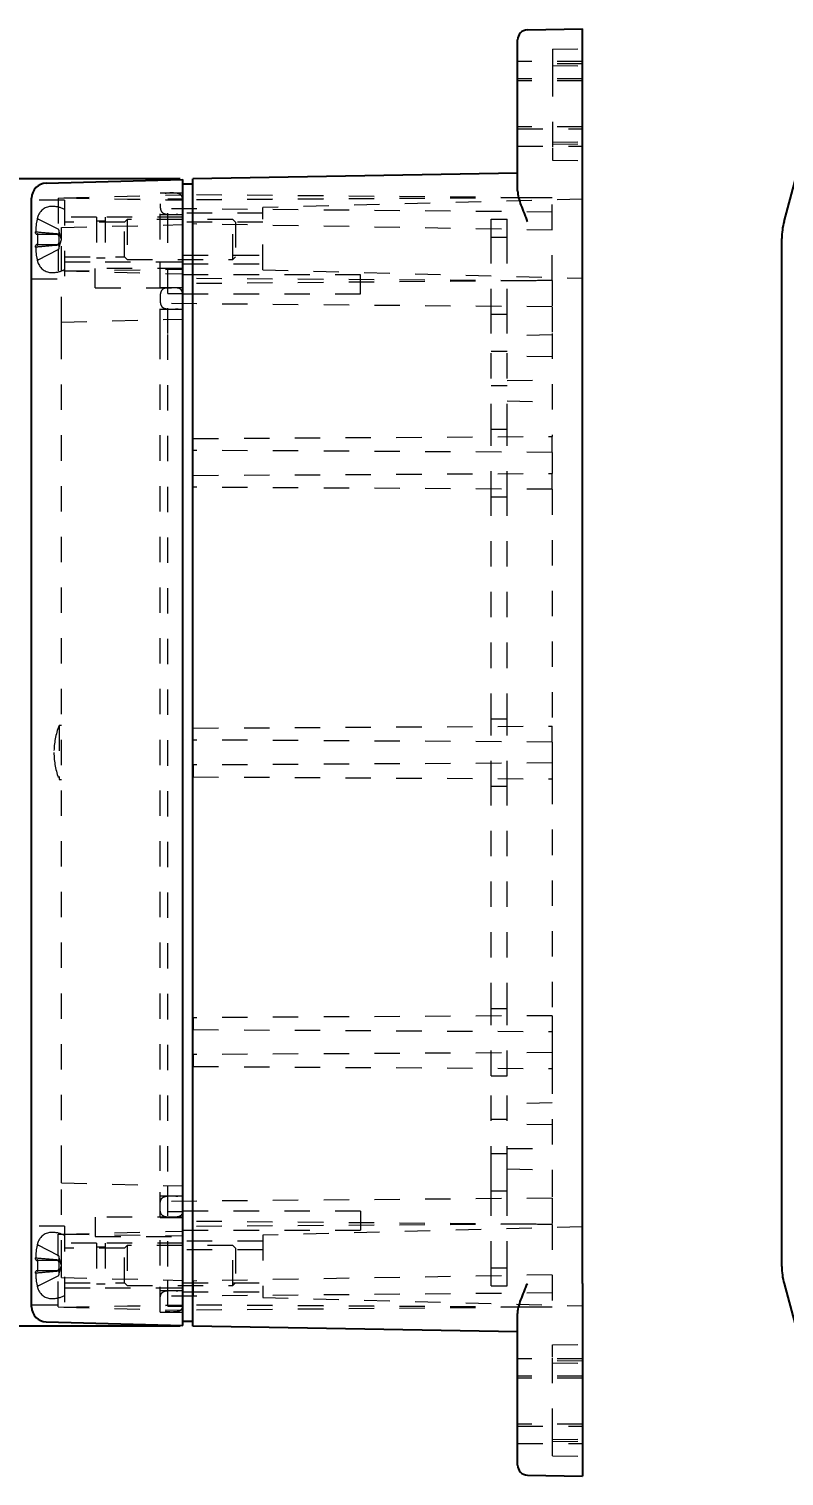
# Model space of a CAD drawing. Header units: inches. Extents: x 0.3 to 21.8, y 0.2 to 16.9.
# Drawn here: x 10.32 to 13.29, y 8.07 to 13.77 of the extents above; entities that cross this region are included whole.
import ezdxf

# ---------------------------------------------------------------- set-up
doc = ezdxf.new("R2010")
doc.units = ezdxf.units.IN
doc.header["$MEASUREMENT"] = 0
doc.linetypes.add('HIDDEN', pattern=[0.075, 0.05, -0.025])
doc.layers.add('SLD-0', color=7, linetype='Continuous')
doc.styles.add('SLDTEXTSTYLE1', font='TXT', dxfattribs={"width": 0.75})
doc.dimstyles.new('SLDDIMSTYLE0', dxfattribs={"dimtxt": 0.125, "dimasz": 0.13, "dimexe": 0, "dimexo": 0.0625, "dimgap": 0.03125, "dimtad": 0, "dimtih": 1, "dimtoh": 1, "dimdec": 3, "dimrnd": 1e-09, "dimzin": 12, "dimdsep": 46, "dimtxsty": 'SLDTEXTSTYLE1', "dimsah": 1, "dimcen": 0.09, "dimadec": 0, "dimazin": 3, "dimtfac": 1, "dimtdec": 3, "dimtofl": 0, "dimtmove": 0, "dimatfit": 3, "dimfxl": 0, "dimfrac": 2, "dimtolj": 1, "dimtzin": 12, "dimarcsym": 0})

# ---------------------------------------------------------------- blocks, each defined once
blk = doc.blocks.new('_D')
at = {"layer": 'SLD-0'}
for p, q in [((10.9137, 13.1825), (9.8096, 13.1825)), ((9.9346, 13.1825), (9.9346, 11.0966)), ((9.9346, 8.6585), (9.9346, 10.8727)), ((10.9137, 8.6585), (9.8096, 8.6585))]:
    blk.add_line(p, q, dxfattribs=at)
for centre, start, end in [((9.9252, 10.972), 153.4349, 206.5651), ((9.944, 10.972), 333.4349, 26.5651)]:
    blk.add_arc(centre, 0.2219, start, end, dxfattribs=at)
for points in [[(9.9346, 13.1825), (9.9146, 13.0525), (9.9546, 13.0525)], [(9.9346, 8.6585), (9.9546, 8.7885), (9.9146, 8.7885)]]:
    blk.add_solid(points, dxfattribs=at)
at = {"layer": 'SLD-0', "insert": (9.7268, 11.0339), "char_height": 0.125, "attachment_point": 1, "style": 'SLDTEXTSTYLE1'}
blk.add_mtext('4.524', dxfattribs=at)

msp = doc.modelspace()

# ---------------------------------------------------------------- linework, layer by layer
at = {"color": 7, "linetype": 'Continuous', "lineweight": 25}
for p, q in [((12.2819, 13.7693), (12.4991, 13.7731)), ((12.4991, 13.6272), (12.4991, 13.7731)), ((12.2432, 13.616), (12.2432, 13.7299)), ((12.2432, 13.1347), (12.2432, 13.616)), ((12.4991, 13.0145), (12.4991, 13.6272)), ((13.2931, 13.0145), (13.4572, 13.6272)), ((10.3858, 13.1652), (10.9243, 13.179)), ((10.9243, 12.943), (10.9243, 13.179)), ((12.2432, 13.2048), (10.9637, 13.1825)), ((10.9637, 12.9465), (10.9637, 13.1825)), ((10.9243, 13.1628), (10.9637, 13.1628)), ((10.3283, 12.943), (10.3283, 13.1063)), ((12.4991, 12.9465), (12.4991, 13.0145)), ((10.3283, 8.898), (10.3283, 12.943)), ((10.9243, 8.898), (10.9243, 12.943)), ((10.9637, 8.8945), (10.9637, 12.9465)), ((12.4991, 8.8945), (12.4991, 12.9465)), ((13.2841, 8.8945), (13.2841, 12.9465)), ((10.3283, 8.7348), (10.3283, 8.898)), ((10.9243, 8.662), (10.9243, 8.898)), ((10.9637, 8.6585), (10.9637, 8.8945)), ((12.4991, 8.8265), (12.4991, 8.8945)), ((12.4991, 8.8265), (12.4991, 8.2139)), ((13.2931, 8.8265), (13.4572, 8.2139)), ((10.3858, 8.6758), (10.9243, 8.662)), ((10.9243, 8.6782), (10.9637, 8.6782)), ((12.2432, 8.225), (12.2432, 8.7063)), ((12.2432, 8.6362), (10.9637, 8.6585)), ((12.2432, 8.1111), (12.2432, 8.225)), ((12.4991, 8.2139), (12.4991, 8.068)), ((12.2819, 8.0718), (12.4991, 8.068))]:
    msp.add_line(p, q, dxfattribs=at)
at = {"color": 7, "linetype": 'HIDDEN', "lineweight": 18}
for p, q in [((12.381, 13.6933), (12.4991, 13.6943)), ((12.381, 13.6933), (12.381, 13.6065)), ((12.4991, 13.6451), (12.2432, 13.6451)), ((12.4991, 13.6353), (12.381, 13.6363)), ((12.381, 13.6284), (12.4991, 13.6274)), ((12.381, 13.6065), (12.381, 13.3036)), ((12.4991, 13.5762), (12.2432, 13.5762)), ((12.4991, 13.5683), (12.2432, 13.5683)), ((12.4991, 13.3872), (12.2432, 13.3872)), ((12.2432, 13.3794), (12.4991, 13.3794)), ((12.2432, 13.3105), (12.4991, 13.3105)), ((12.381, 13.3272), (12.4991, 13.3282)), ((12.381, 13.3193), (12.4991, 13.3203)), ((12.381, 13.3036), (12.381, 13.2554)), ((12.381, 13.2554), (12.4991, 13.2543)), ((10.8343, 13.1264), (10.9243, 13.1264)), ((10.8343, 12.9435), (10.8343, 13.1264)), ((10.4583, 13.098), (10.3283, 13.098)), ((10.4333, 13.1064), (10.4554, 13.107)), ((10.4333, 13.1064), (10.4333, 12.8196)), ((10.4554, 13.107), (10.9243, 13.119)), ((10.4554, 13.107), (10.9243, 13.0979)), ((10.4554, 13.107), (10.9243, 13.0991)), ((10.4583, 13.098), (10.4583, 12.788)), ((10.8652, 13.1039), (10.9243, 13.1039)), ((10.8652, 12.9465), (10.8652, 13.1039)), ((12.2777, 13.1077), (10.9243, 13.1195)), ((12.2777, 13.1077), (10.9243, 13.0994)), ((12.2777, 13.1077), (10.9243, 13.0986)), ((12.4991, 13.1025), (11.2393, 13.0695)), ((11.2393, 12.8235), (11.2393, 13.0695)), ((12.3791, 13.1068), (12.2777, 13.1077)), ((12.3791, 12.7812), (12.3791, 13.1068)), ((10.354, 13.0227), (10.3537, 13.0229)), ((10.4335, 12.9831), (10.354, 13.0227)), ((10.5843, 13.0315), (10.4583, 13.0315)), ((10.6945, 13.0119), (10.4583, 13.0119)), ((10.5843, 13.0315), (10.5843, 12.8545)), ((10.6183, 13.0155), (10.5843, 13.0155)), ((10.6183, 13.0315), (10.6183, 12.8545)), ((10.9243, 13.0315), (10.6183, 13.0315)), ((10.7043, 13.0218), (10.6945, 13.0119)), ((10.6945, 12.8741), (10.6945, 13.0119)), ((10.7043, 13.0218), (10.7043, 12.8643)), ((11.1217, 13.0218), (10.7043, 13.0218)), ((10.8343, 13.0414), (10.9243, 13.0414)), ((12.3791, 13.0513), (10.8652, 13.0645)), ((11.2393, 13.0465), (10.9243, 13.0465)), ((11.2393, 13.0465), (10.9243, 13.0465)), ((11.2393, 13.0115), (10.9243, 13.0115)), ((10.9652, 13.0043), (10.9652, 13.0636)), ((11.1217, 12.8643), (11.1217, 13.0218)), ((11.1315, 13.0119), (11.1217, 13.0218)), ((11.1315, 13.0119), (11.1315, 12.8741)), ((12.1394, 13.0228), (12.2019, 13.0228)), ((12.1394, 12.9465), (12.1394, 13.0228)), ((12.2019, 12.9465), (12.2019, 13.0228)), ((10.3441, 12.9683), (10.3441, 12.9732)), ((10.4362, 12.9633), (10.3542, 12.9633)), ((10.4362, 12.9761), (10.4362, 12.9786)), ((10.4362, 12.9651), (10.4362, 12.9761)), ((10.446, 12.943), (10.4362, 12.973)), ((10.4362, 12.9633), (10.4362, 12.9651)), ((10.4362, 12.9628), (10.4362, 12.9633)), ((10.4362, 12.9233), (10.4362, 12.9628)), ((10.4463, 12.9898), (10.9243, 13.002)), ((10.4463, 12.9431), (10.4463, 12.9898)), ((12.3791, 12.9796), (10.9652, 13.0043)), ((12.1394, 12.9527), (12.2019, 12.9527)), ((10.3441, 12.9128), (10.3441, 12.9177)), ((10.354, 12.8633), (10.4335, 12.9029)), ((10.3542, 12.9227), (10.4362, 12.9227)), ((10.4362, 12.913), (10.446, 12.943)), ((10.4362, 12.9227), (10.4362, 12.9233)), ((10.4362, 12.9209), (10.4362, 12.9227)), ((10.4362, 12.9099), (10.4362, 12.9209)), ((10.4362, 12.9074), (10.4362, 12.9099)), ((10.4463, 12.6168), (10.4463, 12.9431)), ((10.8343, 12.7534), (10.8343, 12.9435)), ((10.8652, 12.7299), (10.8652, 12.9465)), ((12.1394, 12.6488), (12.1394, 12.9465)), ((12.2019, 12.6488), (12.2019, 12.9465)), ((10.354, 12.8633), (10.3537, 12.8631)), ((10.4583, 12.8741), (10.6945, 12.8741)), ((10.4583, 12.8545), (10.5843, 12.8545)), ((10.5843, 12.8705), (10.6183, 12.8705)), ((10.6183, 12.8545), (10.9243, 12.8545)), ((10.6945, 12.8741), (10.7043, 12.8643)), ((10.7043, 12.8643), (11.1217, 12.8643)), ((10.9243, 12.8816), (11.2393, 12.8816)), ((10.9243, 12.8465), (11.2393, 12.8465)), ((10.9243, 12.8465), (11.2393, 12.8465)), ((11.1217, 12.8643), (11.1315, 12.8741)), ((10.3283, 12.788), (10.4583, 12.788)), ((10.4554, 12.819), (10.9243, 12.8259)), ((10.4554, 12.819), (10.9243, 12.807)), ((10.5793, 12.752), (10.5793, 12.829)), ((10.9243, 12.829), (10.5793, 12.829)), ((11.6243, 12.8033), (10.9243, 12.8033)), ((12.2777, 12.7803), (10.9243, 12.7889)), ((12.2777, 12.7803), (10.9243, 12.7685)), ((11.2393, 12.8235), (12.4991, 12.7905)), ((11.6243, 12.7283), (11.6243, 12.8033)), ((12.3791, 12.7812), (12.3791, 12.6773)), ((10.5793, 12.752), (10.9243, 12.752)), ((10.8343, 12.7534), (10.9243, 12.7534)), ((10.8343, 12.57), (10.8343, 12.7534)), ((10.8652, 12.5725), (10.8652, 12.7299)), ((10.8652, 12.7299), (10.9243, 12.7299)), ((10.9243, 12.7283), (11.6243, 12.7283)), ((10.8343, 12.6684), (10.9243, 12.6684)), ((12.3791, 12.6773), (10.8652, 12.6905)), ((12.3791, 12.6773), (12.3791, 12.5725)), ((10.4463, 12.6168), (10.9243, 12.629)), ((10.4463, 12.57), (10.4463, 12.6168)), ((12.1394, 12.5725), (12.1394, 12.6488)), ((12.1394, 12.6488), (12.2019, 12.6488)), ((12.2019, 12.5725), (12.2019, 12.6488)), ((10.4463, 9.271), (10.4463, 12.57)), ((10.8343, 9.271), (10.8343, 12.57)), ((10.8652, 9.2685), (10.8652, 12.5725)), ((12.1394, 12.1954), (12.1394, 12.5725)), ((12.2019, 12.1954), (12.2019, 12.5725)), ((12.3791, 12.5671), (12.2019, 12.5624)), ((12.3791, 12.5725), (12.3791, 12.1664)), ((12.2019, 12.502), (12.1394, 12.502)), ((12.3791, 12.4804), (12.2019, 12.482)), ((12.2019, 12.387), (12.3791, 12.3885)), ((12.1394, 12.367), (12.2019, 12.367)), ((12.2019, 12.3065), (12.3791, 12.3019)), ((10.9652, 12.1585), (12.3791, 12.1664)), ((10.9652, 12.1115), (10.9652, 12.1585)), ((12.1394, 12.1954), (12.2019, 12.1954)), ((12.1394, 11.9291), (12.1394, 12.1954)), ((12.2019, 11.9291), (12.2019, 12.1954)), ((12.3791, 12.1036), (12.3791, 12.1664)), ((12.3791, 12.1036), (10.9652, 12.1115)), ((12.3791, 12.1036), (12.3791, 12.0209)), ((10.9652, 12.013), (12.3791, 12.0209)), ((10.9652, 11.966), (10.9652, 12.013)), ((12.3791, 11.9581), (12.3791, 12.0209)), ((12.3791, 11.9581), (10.9652, 11.966)), ((12.1394, 11.9291), (12.2019, 11.9291)), ((12.1394, 11.0536), (12.1394, 11.9291)), ((12.2019, 11.0536), (12.2019, 11.9291)), ((12.3791, 11.9581), (12.3791, 11.0246)), ((10.4363, 11.0265), (10.4363, 10.8145)), ((10.4463, 11.0265), (10.4363, 11.0265)), ((10.9652, 11.0167), (12.3791, 11.0246)), ((10.9652, 10.9697), (10.9652, 11.0167)), ((12.1394, 11.0536), (12.2019, 11.0536)), ((12.1394, 10.7874), (12.1394, 11.0536)), ((12.2019, 10.7874), (12.2019, 11.0536)), ((12.3791, 10.9618), (12.3791, 11.0246)), ((12.3791, 10.9618), (10.9652, 10.9697)), ((12.3791, 10.9618), (12.3791, 10.8792)), ((12.3791, 10.8792), (10.9652, 10.8713)), ((10.9652, 10.8713), (10.9652, 10.8243)), ((12.3791, 10.8792), (12.3791, 10.8164)), ((10.4363, 10.8145), (10.4463, 10.8145)), ((10.9652, 10.8243), (12.3791, 10.8164)), ((12.1394, 9.9119), (12.1394, 10.7874)), ((12.1394, 10.7874), (12.2019, 10.7874)), ((12.2019, 9.9119), (12.2019, 10.7874)), ((12.3791, 10.8164), (12.3791, 9.8829)), ((12.3791, 9.8829), (10.9652, 9.875)), ((10.9652, 9.875), (10.9652, 9.828)), ((12.1394, 9.9119), (12.2019, 9.9119)), ((12.1394, 9.6457), (12.1394, 9.9119)), ((12.2019, 9.6457), (12.2019, 9.9119)), ((12.3791, 9.8829), (12.3791, 9.8201)), ((10.9652, 9.828), (12.3791, 9.8201)), ((12.3791, 9.8201), (12.3791, 9.7375)), ((12.3791, 9.7375), (10.9652, 9.7296)), ((10.9652, 9.7296), (10.9652, 9.6826)), ((12.3791, 9.7375), (12.3791, 9.6747)), ((10.9652, 9.6826), (12.3791, 9.6747)), ((12.1394, 9.2685), (12.1394, 9.6457)), ((12.1394, 9.6457), (12.2019, 9.6457)), ((12.2019, 9.2685), (12.2019, 9.6457)), ((12.3791, 9.6747), (12.3791, 9.2685)), ((12.3791, 9.5391), (12.2019, 9.5345)), ((12.2019, 9.474), (12.1394, 9.474)), ((12.3791, 9.4525), (12.2019, 9.454)), ((12.2019, 9.359), (12.3791, 9.3606)), ((12.1394, 9.339), (12.2019, 9.339)), ((10.4463, 9.2242), (10.4463, 9.271)), ((10.8343, 9.0876), (10.8343, 9.271)), ((10.8652, 9.1111), (10.8652, 9.2685)), ((12.1394, 9.1922), (12.1394, 9.2685)), ((12.2019, 9.2786), (12.3791, 9.274)), ((12.2019, 9.1922), (12.2019, 9.2685)), ((12.3791, 9.2685), (12.3791, 9.1637)), ((10.4463, 9.2242), (10.9243, 9.212)), ((10.4463, 8.8979), (10.4463, 9.2242)), ((12.1394, 9.1922), (12.2019, 9.1922)), ((12.1394, 8.8945), (12.1394, 9.1922)), ((12.2019, 8.8945), (12.2019, 9.1922)), ((10.8343, 9.1726), (10.9243, 9.1726)), ((12.3791, 9.1637), (10.8652, 9.1505)), ((12.3791, 9.1637), (12.3791, 9.0598)), ((10.5793, 9.089), (10.5793, 9.012)), ((10.9243, 9.089), (10.5793, 9.089)), ((10.8343, 9.0876), (10.9243, 9.0876)), ((10.8343, 8.8975), (10.8343, 9.0876)), ((10.8652, 9.1111), (10.9243, 9.1111)), ((10.8652, 8.8945), (10.8652, 9.1111)), ((11.6243, 9.1127), (10.9243, 9.1127)), ((12.2777, 9.0607), (10.9243, 9.0725)), ((11.6243, 9.1127), (11.6243, 9.0377)), ((10.4583, 9.053), (10.3283, 9.053)), ((10.4333, 9.0214), (10.4554, 9.022)), ((10.4333, 8.7346), (10.4333, 9.0214)), ((10.4554, 9.022), (10.9243, 9.034)), ((10.4554, 9.022), (10.9243, 9.0151)), ((10.4583, 9.053), (10.4583, 8.743)), ((12.2777, 9.0607), (10.9243, 9.0521)), ((10.9243, 9.0377), (11.6243, 9.0377)), ((12.4991, 9.0505), (11.2393, 9.0175)), ((11.2393, 9.0175), (11.2393, 8.7715)), ((12.3791, 9.0598), (12.3791, 8.7342)), ((10.354, 8.9777), (10.3537, 8.9779)), ((10.4335, 8.9381), (10.354, 8.9777)), ((10.5843, 8.9865), (10.4583, 8.9865)), ((10.6945, 8.9669), (10.4583, 8.9669)), ((10.5793, 9.012), (10.9243, 9.012)), ((10.5843, 8.9865), (10.5843, 8.8095)), ((10.6183, 8.9705), (10.5843, 8.9705)), ((10.6183, 8.9865), (10.6183, 8.8095)), ((10.9243, 8.9865), (10.6183, 8.9865)), ((10.7043, 8.9768), (10.6945, 8.9669)), ((10.6945, 8.8291), (10.6945, 8.9669)), ((10.7043, 8.9768), (10.7043, 8.8193)), ((11.1217, 8.9768), (10.7043, 8.9768)), ((11.2393, 8.9945), (10.9243, 8.9945)), ((11.2393, 8.9945), (10.9243, 8.9945)), ((11.2393, 8.9595), (10.9243, 8.9595)), ((11.1217, 8.8193), (11.1217, 8.9768)), ((11.1315, 8.9669), (11.1217, 8.9768)), ((11.1315, 8.9669), (11.1315, 8.8291)), ((10.3441, 8.9233), (10.3441, 8.9282)), ((10.4362, 8.9183), (10.3542, 8.9183)), ((10.4362, 8.9311), (10.4362, 8.9336)), ((10.4362, 8.9201), (10.4362, 8.9311)), ((10.446, 8.898), (10.4362, 8.928)), ((10.4362, 8.9183), (10.4362, 8.9201)), ((10.4362, 8.9178), (10.4362, 8.9183)), ((10.4362, 8.8783), (10.4362, 8.9178)), ((10.3441, 8.8678), (10.3441, 8.8727)), ((10.354, 8.8183), (10.4335, 8.8579)), ((10.3542, 8.8777), (10.4362, 8.8777)), ((10.4362, 8.868), (10.446, 8.898)), ((10.4362, 8.8777), (10.4362, 8.8783)), ((10.4362, 8.8759), (10.4362, 8.8777)), ((10.4362, 8.8649), (10.4362, 8.8759)), ((10.4362, 8.8624), (10.4362, 8.8649)), ((10.4463, 8.8512), (10.4463, 8.8979)), ((10.4463, 8.8512), (10.9243, 8.839)), ((10.8343, 8.7146), (10.8343, 8.8975)), ((10.8652, 8.7371), (10.8652, 8.8945)), ((12.3791, 8.8614), (10.9652, 8.8368)), ((12.1394, 8.8182), (12.1394, 8.8945)), ((12.1394, 8.8883), (12.2019, 8.8883)), ((12.2019, 8.8182), (12.2019, 8.8945)), ((10.4583, 8.8291), (10.6945, 8.8291)), ((10.4583, 8.8095), (10.5843, 8.8095)), ((10.5843, 8.8255), (10.6183, 8.8255)), ((10.6183, 8.8095), (10.9243, 8.8095)), ((10.6945, 8.8291), (10.7043, 8.8193)), ((10.7043, 8.8193), (11.1217, 8.8193)), ((10.8343, 8.7996), (10.9243, 8.7996)), ((12.3791, 8.7897), (10.8652, 8.7765)), ((10.9243, 8.8296), (11.2393, 8.8296)), ((10.9243, 8.7945), (11.2393, 8.7945)), ((10.9243, 8.7945), (11.2393, 8.7945)), ((10.9652, 8.8368), (10.9652, 8.7774)), ((11.1217, 8.8193), (11.1315, 8.8291)), ((12.1394, 8.8182), (12.2019, 8.8182)), ((10.3283, 8.743), (10.4583, 8.743)), ((10.4333, 8.7346), (10.4554, 8.734)), ((10.4554, 8.734), (10.9243, 8.7431)), ((10.4554, 8.734), (10.9243, 8.7419)), ((10.4554, 8.734), (10.9243, 8.722)), ((10.8652, 8.7371), (10.9243, 8.7371)), ((12.2777, 8.7333), (10.9243, 8.7425)), ((12.2777, 8.7333), (10.9243, 8.7417)), ((12.2777, 8.7333), (10.9243, 8.7215)), ((11.2393, 8.7715), (12.4991, 8.7385)), ((12.3791, 8.7342), (12.2777, 8.7333)), ((10.8343, 8.7146), (10.9243, 8.7146)), ((12.381, 8.5857), (12.4991, 8.5867)), ((12.381, 8.5374), (12.381, 8.5857)), ((12.4991, 8.5306), (12.2432, 8.5306)), ((12.381, 8.2345), (12.381, 8.5374)), ((12.4991, 8.5207), (12.381, 8.5218)), ((12.381, 8.5139), (12.4991, 8.5128)), ((12.4991, 8.4617), (12.2432, 8.4617)), ((12.4991, 8.4538), (12.2432, 8.4538)), ((12.4991, 8.2727), (12.2432, 8.2727)), ((12.2432, 8.2648), (12.4991, 8.2648)), ((12.381, 8.1477), (12.381, 8.2345)), ((12.2432, 8.1959), (12.4991, 8.1959)), ((12.381, 8.2126), (12.4991, 8.2136)), ((12.381, 8.2047), (12.4991, 8.2058)), ((12.381, 8.1477), (12.4991, 8.1467))]:
    msp.add_line(p, q, dxfattribs=at)
at = {"color": 7, "linetype": 'HIDDEN', "lineweight": 18, "flags": 128}
for points in [[(10.3513, 12.9585), (10.3513, 12.9585), (10.3515, 12.9586)], [(10.3513, 12.9275), (10.3513, 12.9275), (10.3515, 12.9275)], [(10.3513, 8.8825), (10.3513, 8.8825), (10.3515, 8.8825)]]:
    msp.add_lwpolyline(points, dxfattribs=at)
at = {"color": 7, "linetype": 'Continuous', "lineweight": 25}
for centre, radius, start, end in [((12.2826, 13.7299), 0.0394, 91, 180), ((10.3873, 13.1063), 0.059, 91.466, 180), ((13.5469, 12.9465), 0.2628, 165, 180), ((13.5469, 8.8945), 0.2628, 180, 195), ((10.3873, 8.7348), 0.059, 180, 268.534), ((12.2826, 8.1111), 0.0394, 180, 269)]:
    msp.add_arc(centre, radius, start, end, dxfattribs=at)
at = {"color": 7, "linetype": 'HIDDEN', "lineweight": 18}
for centre, radius, start, end in [((10.4085, 13.0145), 0.0591, 90, 160.9738), ((10.4085, 12.9629), 0.1106, 63.285, 90), ((10.3559, 13.0274), 0.005, 162.8386, 243.5035), ((10.5016, 12.9824), 0.1575, 160.9738, 162.8275), ((10.3491, 12.9683), 0.005, 180, 270), ((10.4312, 12.9786), 0.005, 0, 63.5035), ((10.3491, 12.9177), 0.005, 90, 180), ((10.4312, 12.9074), 0.005, 296.4965, 0), ((10.3559, 12.8587), 0.005, 116.4965, 197.1827), ((10.5016, 12.9036), 0.1575, 197.1776, 199.0262), ((10.4085, 12.8716), 0.0591, 199.0262, 270), ((10.4085, 12.9231), 0.1106, 270, 296.715), ((10.7072, 10.9205), 0.2909, 158.6302, 180), ((10.7072, 10.9205), 0.2909, 180, 201.3698), ((10.4085, 8.9695), 0.0591, 90, 160.9738), ((10.4085, 8.9179), 0.1106, 63.285, 90), ((10.3559, 8.9824), 0.005, 162.8386, 243.5035), ((10.5016, 8.9374), 0.1575, 160.9738, 162.8275), ((10.3491, 8.9233), 0.005, 180, 270), ((10.4312, 8.9336), 0.005, 0, 63.5035), ((10.3491, 8.8727), 0.005, 90, 180), ((10.4312, 8.8624), 0.005, 296.4965, 0), ((10.3559, 8.8137), 0.005, 116.4965, 197.1827), ((10.5016, 8.8586), 0.1575, 197.1776, 199.0262), ((10.4085, 8.8266), 0.0591, 199.0262, 270), ((10.4085, 8.8781), 0.1106, 270, 296.715)]:
    msp.add_arc(centre, radius, start, end, dxfattribs=at)
for centre, major_axis, start_param, end_param in [((10.4312, 12.9583), (0.00487, 0.00487), 4.943614, 6.05196), ((10.4312, 12.9277), (-0.00487, 0.00487), 3.372818, 4.481164), ((10.4312, 8.9133), (0.00487, 0.00487), 4.943614, 6.05196), ((10.4312, 8.8827), (-0.00487, 0.00487), 3.372818, 4.481164)]:
    msp.add_ellipse(centre, major_axis=major_axis, ratio=0.235436, start_param=start_param, end_param=end_param, dxfattribs=at)
for points, knots in [([(10.9243, 13.0839), (10.9243, 13.0923), (10.9243, 13.1029), (10.9198, 13.1147), (10.9154, 13.1201), (10.9084, 13.1238), (10.896, 13.1261), (10.8807, 13.1266), (10.8645, 13.1261), (10.852, 13.1239), (10.8425, 13.1187), (10.8369, 13.1098), (10.8345, 13.0978), (10.8344, 13.0889), (10.8343, 13.0839)], [0, 0, 0, 0, 0.166582, 0.211463, 0.251088, 0.303263, 0.367196, 0.503142, 0.610338, 0.692701, 0.757709, 0.820899, 0.898366, 1, 1, 1, 1]), ([(10.8343, 13.0839), (10.8344, 13.0788), (10.8345, 13.0699), (10.8369, 13.058), (10.8425, 13.049), (10.852, 13.0439), (10.8645, 13.0417), (10.8821, 13.0412), (10.8981, 13.0415), (10.9103, 13.0449), (10.9163, 13.0484), (10.9209, 13.0548), (10.9241, 13.067), (10.9242, 13.077), (10.9243, 13.0839)], [0, 0, 0, 0, 0.1016255, 0.1790853, 0.2422694, 0.3072719, 0.3896277, 0.4968139, 0.6619311, 0.7084728, 0.7488583, 0.7998277, 0.8616335, 1, 1, 1, 1]), ([(10.3493, 13.0183), (10.3489, 13.0167), (10.3454, 13.002), (10.3447, 12.9868), (10.3441, 12.9732)], [0, 0, 0, 0, 0.104903, 1, 1, 1, 1]), ([(10.3527, 13.0237), (10.3524, 13.024), (10.3519, 13.0246), (10.3515, 13.0256), (10.3513, 13.0264), (10.3513, 13.0269), (10.3513, 13.0271), (10.3513, 13.0272), (10.3513, 13.0271), (10.3512, 13.0265), (10.351, 13.0252), (10.3504, 13.0228), (10.3498, 13.0203), (10.3494, 13.0187), (10.3493, 13.0183)], [0, 0, 0, 0, 0.0728988, 0.1358706, 0.1861673, 0.2220956, 0.2527449, 0.2892391, 0.3424914, 0.4246622, 0.5529322, 0.7244685, 0.9234885, 1, 1, 1, 1]), ([(10.354, 13.0227), (10.3535, 13.023), (10.353, 13.0232), (10.3527, 13.0237), (10.3527, 13.0237)], [0, 0, 0, 0, 0.978721, 1, 1, 1, 1]), ([(10.3441, 12.9693), (10.3442, 12.9699), (10.3443, 12.9709), (10.3452, 12.972), (10.3464, 12.9726), (10.3478, 12.9729), (10.3487, 12.9729), (10.3491, 12.9729)], [0, 0, 0, 0, 0.2846386, 0.502156, 0.6839376, 0.8665786, 1, 1, 1, 1]), ([(10.3491, 12.9729), (10.3701, 12.9711), (10.3991, 12.9686), (10.4282, 12.9659), (10.4362, 12.9651)], [0, 0, 0, 0, 0.721787, 1, 1, 1, 1]), ([(10.3542, 12.9633), (10.3538, 12.9633), (10.3503, 12.9633), (10.3497, 12.9633), (10.3491, 12.9633)], [0, 0, 0, 0, 0.1045555, 1, 1, 1, 1]), ([(10.354, 12.9634), (10.3538, 12.9634), (10.353, 12.9633), (10.3519, 12.9639), (10.351, 12.9646), (10.3507, 12.9651), (10.3507, 12.9651), (10.3508, 12.9648), (10.351, 12.9639), (10.3512, 12.9624), (10.3514, 12.9605), (10.3513, 12.9591), (10.3512, 12.9585)], [0, 0, 0, 0, 0.048136, 0.170704, 0.268943, 0.350116, 0.421103, 0.499442, 0.606999, 0.736387, 0.89704, 1, 1, 1, 1]), ([(10.3507, 12.9651), (10.3507, 12.9651), (10.3507, 12.9651), (10.3509, 12.9647), (10.3511, 12.9637), (10.3513, 12.962), (10.3514, 12.9601), (10.3513, 12.9589), (10.3513, 12.9585)], [0, 0, 0, 0, 0.061109, 0.206119, 0.38007, 0.615565, 0.882505, 1, 1, 1, 1]), ([(10.3491, 12.9131), (10.3486, 12.9131), (10.3477, 12.9131), (10.3464, 12.9134), (10.3453, 12.914), (10.3444, 12.9149), (10.3441, 12.9159), (10.3441, 12.9166), (10.3441, 12.9167)], [0, 0, 0, 0, 0.158671, 0.317217, 0.479382, 0.661765, 0.936687, 1, 1, 1, 1]), ([(10.3441, 12.9128), (10.3447, 12.8992), (10.3454, 12.884), (10.3489, 12.8693), (10.3493, 12.8678)], [0, 0, 0, 0, 0.895097, 1, 1, 1, 1]), ([(10.3491, 12.9227), (10.3497, 12.9227), (10.3503, 12.9227), (10.3538, 12.9227), (10.3542, 12.9227)], [0, 0, 0, 0, 0.895445, 1, 1, 1, 1]), ([(10.4362, 12.9209), (10.4176, 12.9192), (10.3886, 12.9165), (10.3595, 12.914), (10.3491, 12.9131)], [0, 0, 0, 0, 0.641437, 1, 1, 1, 1]), ([(10.3512, 12.9275), (10.3513, 12.9271), (10.3514, 12.9257), (10.3512, 12.9237), (10.351, 12.9219), (10.3508, 12.9211), (10.3507, 12.9209), (10.3508, 12.9211), (10.3513, 12.9217), (10.3524, 12.9224), (10.3535, 12.9229), (10.3541, 12.9227), (10.3541, 12.9227)], [0, 0, 0, 0, 0.083172, 0.259374, 0.405414, 0.518172, 0.605655, 0.679595, 0.758967, 0.86666, 0.997658, 1, 1, 1, 1]), ([(10.3507, 12.921), (10.3507, 12.921), (10.3507, 12.9209), (10.351, 12.9214), (10.3518, 12.9221), (10.353, 12.9227), (10.3539, 12.9227), (10.3542, 12.9226)], [0, 0, 0, 0, 0.103669, 0.29333, 0.547532, 0.854222, 1, 1, 1, 1]), ([(10.3493, 12.8677), (10.3494, 12.8672), (10.3499, 12.8654), (10.3505, 12.8628), (10.3511, 12.8604), (10.3513, 12.8592), (10.3513, 12.8588), (10.3513, 12.8589), (10.3513, 12.8592), (10.3514, 12.8599), (10.3517, 12.861), (10.3526, 12.8623), (10.3534, 12.8631), (10.354, 12.8633), (10.354, 12.8633)], [0, 0, 0, 0, 0.078893, 0.276149, 0.444057, 0.568949, 0.639545, 0.687068, 0.719248, 0.756403, 0.826132, 0.905618, 0.995666, 1, 1, 1, 1]), ([(10.8605, 12.752), (10.8574, 12.7515), (10.8511, 12.7506), (10.8425, 12.7457), (10.8369, 12.7368), (10.8345, 12.7248), (10.8344, 12.7159), (10.8343, 12.7109)], [0, 0, 0, 0, 0.169957, 0.34555, 0.516231, 0.725476, 1, 1, 1, 1]), ([(10.9243, 12.7109), (10.9243, 12.7193), (10.9243, 12.7299), (10.9198, 12.7417), (10.9154, 12.7471), (10.9088, 12.7506), (10.9035, 12.7515), (10.9008, 12.752)], [0, 0, 0, 0, 0.464489, 0.589635, 0.700123, 0.845605, 1, 1, 1, 1]), ([(10.8343, 12.7109), (10.8344, 12.7058), (10.8345, 12.6969), (10.8369, 12.685), (10.8425, 12.676), (10.852, 12.6709), (10.8645, 12.6687), (10.8821, 12.6682), (10.8981, 12.6685), (10.9103, 12.6719), (10.9163, 12.6754), (10.9209, 12.6818), (10.9241, 12.694), (10.9242, 12.704), (10.9243, 12.7109)], [0, 0, 0, 0, 0.1016255, 0.1790853, 0.2422694, 0.3072719, 0.3896277, 0.4968139, 0.6619311, 0.7084728, 0.7488583, 0.7998277, 0.8616335, 1, 1, 1, 1]), ([(10.8343, 9.1301), (10.8344, 9.1352), (10.8345, 9.1441), (10.8369, 9.156), (10.8425, 9.165), (10.852, 9.1702), (10.8645, 9.1724), (10.8821, 9.1728), (10.8981, 9.1725), (10.9103, 9.1692), (10.9163, 9.1656), (10.9209, 9.1592), (10.9241, 9.147), (10.9242, 9.137), (10.9243, 9.1301)], [0, 0, 0, 0, 0.101625, 0.179085, 0.242269, 0.307272, 0.389628, 0.496814, 0.661931, 0.708473, 0.748858, 0.799828, 0.861633, 1, 1, 1, 1]), ([(10.8605, 9.089), (10.8574, 9.0895), (10.8511, 9.0905), (10.8425, 9.0953), (10.8369, 9.1042), (10.8345, 9.1162), (10.8344, 9.1251), (10.8343, 9.1301)], [0, 0, 0, 0, 0.169957, 0.34555, 0.516231, 0.725476, 1, 1, 1, 1]), ([(10.9243, 9.1301), (10.9243, 9.1218), (10.9243, 9.1111), (10.9198, 9.0993), (10.9154, 9.094), (10.9088, 9.0904), (10.9035, 9.0895), (10.9008, 9.089)], [0, 0, 0, 0, 0.464489, 0.589635, 0.700123, 0.845605, 1, 1, 1, 1]), ([(10.3493, 8.9733), (10.3489, 8.9717), (10.3454, 8.957), (10.3447, 8.9418), (10.3441, 8.9282)], [0, 0, 0, 0, 0.104903, 1, 1, 1, 1]), ([(10.3527, 8.9787), (10.3524, 8.979), (10.3519, 8.9796), (10.3515, 8.9806), (10.3513, 8.9814), (10.3513, 8.9819), (10.3513, 8.9821), (10.3513, 8.9822), (10.3513, 8.9821), (10.3512, 8.9815), (10.351, 8.9802), (10.3504, 8.9778), (10.3498, 8.9753), (10.3494, 8.9737), (10.3493, 8.9733)], [0, 0, 0, 0, 0.0728988, 0.1358706, 0.1861673, 0.2220956, 0.2527449, 0.2892391, 0.3424914, 0.4246622, 0.5529322, 0.7244685, 0.9234885, 1, 1, 1, 1]), ([(10.354, 8.9777), (10.3535, 8.978), (10.353, 8.9782), (10.3527, 8.9787), (10.3527, 8.9787)], [0, 0, 0, 0, 0.978721, 1, 1, 1, 1]), ([(10.3441, 8.9243), (10.3442, 8.9249), (10.3443, 8.9259), (10.3452, 8.927), (10.3464, 8.9276), (10.3478, 8.9279), (10.3487, 8.9279), (10.3491, 8.9279)], [0, 0, 0, 0, 0.2846386, 0.502156, 0.6839376, 0.8665786, 1, 1, 1, 1]), ([(10.3491, 8.9279), (10.3701, 8.9261), (10.3991, 8.9236), (10.4282, 8.9209), (10.4362, 8.9201)], [0, 0, 0, 0, 0.721787, 1, 1, 1, 1]), ([(10.3542, 8.9183), (10.3538, 8.9183), (10.3503, 8.9183), (10.3497, 8.9183), (10.3491, 8.9183)], [0, 0, 0, 0, 0.1045555, 1, 1, 1, 1]), ([(10.354, 8.9184), (10.3538, 8.9184), (10.353, 8.9183), (10.3519, 8.9189), (10.351, 8.9196), (10.3507, 8.9201), (10.3507, 8.9201), (10.3508, 8.9198), (10.351, 8.9189), (10.3512, 8.9174), (10.3514, 8.9155), (10.3513, 8.9141), (10.3512, 8.9135)], [0, 0, 0, 0, 0.048136, 0.170704, 0.268943, 0.350116, 0.421103, 0.499442, 0.606999, 0.736387, 0.89704, 1, 1, 1, 1]), ([(10.3507, 8.9201), (10.3507, 8.9201), (10.3507, 8.9201), (10.3509, 8.9197), (10.3511, 8.9187), (10.3513, 8.917), (10.3514, 8.9151), (10.3513, 8.9139), (10.3513, 8.9135)], [0, 0, 0, 0, 0.061109, 0.206119, 0.38007, 0.615565, 0.882505, 1, 1, 1, 1]), ([(10.3491, 8.8681), (10.3486, 8.8681), (10.3477, 8.8681), (10.3464, 8.8684), (10.3453, 8.869), (10.3444, 8.8699), (10.3441, 8.8709), (10.3441, 8.8716), (10.3441, 8.8717)], [0, 0, 0, 0, 0.158671, 0.317217, 0.479382, 0.661765, 0.936687, 1, 1, 1, 1]), ([(10.3441, 8.8678), (10.3447, 8.8542), (10.3454, 8.839), (10.3489, 8.8243), (10.3493, 8.8228)], [0, 0, 0, 0, 0.895097, 1, 1, 1, 1]), ([(10.3491, 8.8777), (10.3497, 8.8777), (10.3503, 8.8777), (10.3538, 8.8777), (10.3542, 8.8777)], [0, 0, 0, 0, 0.895445, 1, 1, 1, 1]), ([(10.4362, 8.8759), (10.4176, 8.8742), (10.3886, 8.8715), (10.3595, 8.869), (10.3491, 8.8681)], [0, 0, 0, 0, 0.641437, 1, 1, 1, 1]), ([(10.3512, 8.8825), (10.3513, 8.8821), (10.3514, 8.8807), (10.3512, 8.8787), (10.351, 8.8769), (10.3508, 8.8761), (10.3507, 8.8759), (10.3508, 8.8761), (10.3513, 8.8767), (10.3524, 8.8774), (10.3535, 8.8779), (10.3541, 8.8777), (10.3541, 8.8777)], [0, 0, 0, 0, 0.083172, 0.259374, 0.405414, 0.518172, 0.605655, 0.679595, 0.758967, 0.86666, 0.997658, 1, 1, 1, 1]), ([(10.3507, 8.876), (10.3507, 8.876), (10.3507, 8.8759), (10.351, 8.8764), (10.3518, 8.8771), (10.353, 8.8777), (10.3539, 8.8777), (10.3542, 8.8776)], [0, 0, 0, 0, 0.103669, 0.29333, 0.547532, 0.854222, 1, 1, 1, 1]), ([(10.3493, 8.8227), (10.3494, 8.8222), (10.3499, 8.8204), (10.3505, 8.8178), (10.3511, 8.8154), (10.3513, 8.8142), (10.3513, 8.8138), (10.3513, 8.8139), (10.3513, 8.8142), (10.3514, 8.8149), (10.3517, 8.816), (10.3526, 8.8173), (10.3534, 8.8181), (10.354, 8.8183), (10.354, 8.8183)], [0, 0, 0, 0, 0.078893, 0.276149, 0.444057, 0.568949, 0.639545, 0.687068, 0.719248, 0.756403, 0.826132, 0.905618, 0.995666, 1, 1, 1, 1]), ([(10.8343, 8.7571), (10.8344, 8.7622), (10.8345, 8.7711), (10.8369, 8.783), (10.8425, 8.792), (10.852, 8.7972), (10.8645, 8.7994), (10.8821, 8.7998), (10.8981, 8.7995), (10.9103, 8.7962), (10.9163, 8.7926), (10.9209, 8.7862), (10.9241, 8.774), (10.9242, 8.764), (10.9243, 8.7571)], [0, 0, 0, 0, 0.1016255, 0.1790853, 0.2422694, 0.3072719, 0.3896277, 0.4968139, 0.6619311, 0.7084728, 0.7488583, 0.7998277, 0.8616335, 1, 1, 1, 1]), ([(10.9243, 8.7571), (10.9243, 8.7488), (10.9243, 8.7381), (10.9198, 8.7263), (10.9154, 8.7209), (10.9084, 8.7172), (10.896, 8.7149), (10.8807, 8.7145), (10.8645, 8.7149), (10.852, 8.7171), (10.8425, 8.7223), (10.8369, 8.7313), (10.8345, 8.7432), (10.8344, 8.7521), (10.8343, 8.7571)], [0, 0, 0, 0, 0.166582, 0.211463, 0.251088, 0.303263, 0.367196, 0.503142, 0.610338, 0.692701, 0.757709, 0.820899, 0.898366, 1, 1, 1, 1])]:
    msp.add_open_spline(points, degree=3, knots=knots, dxfattribs=at)
at = {"color": 7, "linetype": 'Continuous', "lineweight": 25}
for points in [[(12.2432, 13.1347), (12.2432, 13.1261), (12.2448, 13.117), (12.2496, 13.098), (12.2528, 13.0879), (12.2601, 13.0676), (12.2642, 13.0572), (12.2707, 13.0411), (12.2729, 13.0357), (12.2773, 13.0247), (12.2796, 13.0191), (12.2819, 13.0136)], [(12.2432, 8.7063), (12.2432, 8.7149), (12.2448, 8.724), (12.2496, 8.7431), (12.2528, 8.7531), (12.2601, 8.7734), (12.2642, 8.7839), (12.2707, 8.7999), (12.2729, 8.8053), (12.2773, 8.8163), (12.2796, 8.8219), (12.2819, 8.8275)]]:
    msp.add_open_spline(points, degree=3, knots=[0, 0, 0, 0, 0.25, 0.25, 0.5, 0.5, 0.75, 0.75, 0.875, 0.875, 1, 1, 1, 1], dxfattribs=at)
at = {"color": 7, "linetype": 'HIDDEN', "lineweight": 18}
for points in [[(10.3515, 12.9586), (10.3513, 12.9534), (10.3509, 12.943), (10.3513, 12.9327), (10.3515, 12.9275)], [(12.3791, 12.7812), (12.3453, 12.7809), (12.3115, 12.7806), (12.2777, 12.7803)], [(12.3791, 9.0598), (12.3453, 9.0601), (12.3115, 9.0604), (12.2777, 9.0607)], [(10.3515, 8.9136), (10.3513, 8.9084), (10.3509, 8.898), (10.3513, 8.8877), (10.3515, 8.8825)]]:
    msp.add_open_spline(points, degree=3, dxfattribs=at)

# ---------------------------------------------------------------- dimensions: what is measured, and where the dimension line sits
at = {"layer": 'SLD-0'}
dim = msp.add_linear_dim(base=(9.9346, 13.1825), p1=(10.9637, 8.6585), p2=(10.9637, 13.1825), angle=90, text='(<>)', dimstyle='SLDDIMSTYLE0', dxfattribs=at)
dim.commit()
dim.dimension.update_dxf_attribs({"geometry": '_D', "text_midpoint": (9.9346, 10.9846), "dimtype": 160})

doc.saveas('drawing.dxf')
